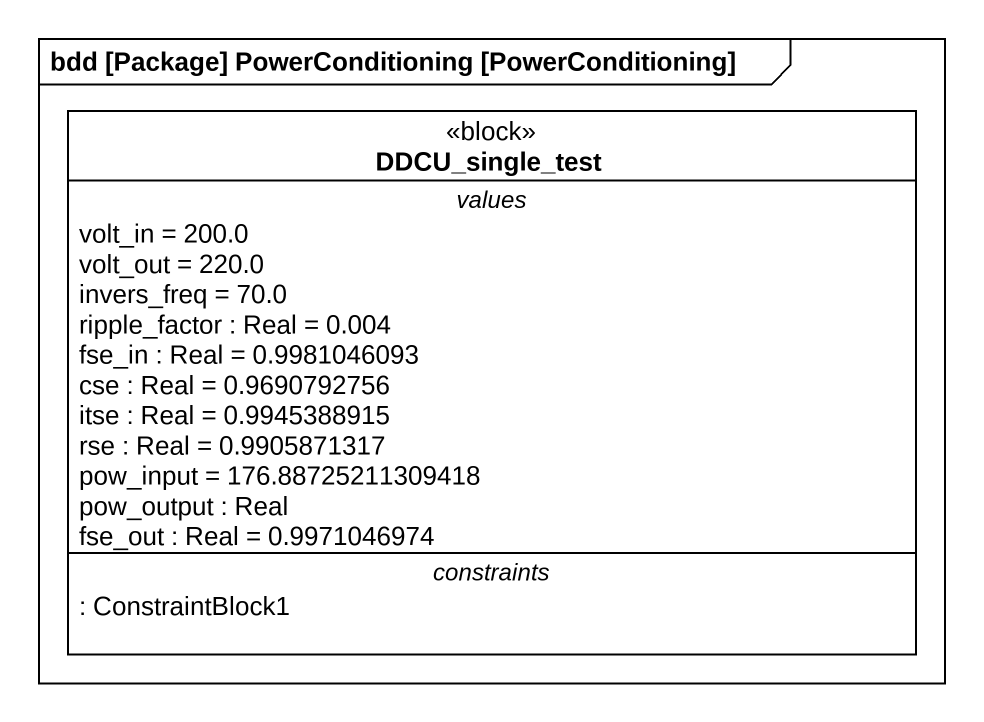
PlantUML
@startuml
mainframe bdd [Package] PowerConditioning [PowerConditioning]
hide circle
hide empty members
class DDCU_single_test <<block>> {
  -- values --
  volt_in = 200.0
  volt_out = 220.0
  invers_freq = 70.0
  ripple_factor : Real = 0.004
  fse_in : Real = 0.9981046093
  cse : Real = 0.9690792756
  itse : Real = 0.9945388915
  rse : Real = 0.9905871317
  pow_input = 176.88725211309418
  pow_output : Real
  fse_out : Real = 0.9971046974
  -- constraints --
  : ConstraintBlock1
}
@enduml
